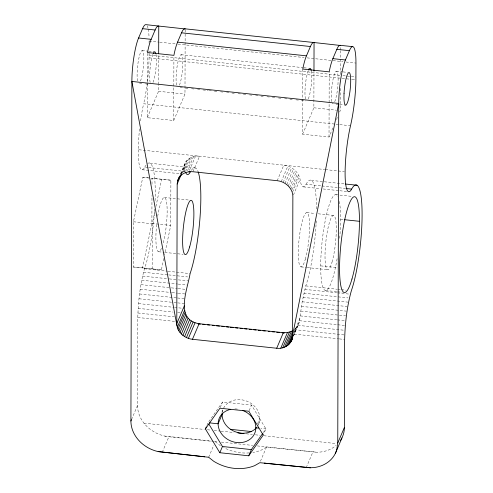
<?xml version="1.0" encoding="UTF-8"?>
<svg xmlns="http://www.w3.org/2000/svg" width="493" height="493" viewBox="0 0 493 493"><rect width="100%" height="100%" fill="white"/><g stroke="black" fill="none" stroke-linecap="round" stroke-linejoin="round"><path stroke-width="0.37" stroke-dasharray="2.46 1.85" d="M163.768 258.548L161.39 269.837L133.301 267.003L133.43 221.764L142.785 177.357L148.467 177.868M131.508 419.586L137.529 405.48L137.793 317.474C138.268 301.069 140.104 284.603 144.498 268.759A58.957 10.495 -83.9 0 0 154.691 208.983M185.165 29.716L184.98 94.089L173.721 120.489L147.315 117.679L147.413 82.43M147.419 81.659L147.499 52.541M147.45 81.308A44.974 8.005 -83.9 0 0 149.052 57.823L149.071 51.358M149.096 43.273L149.102 41.067A32.125 5.719 -83.9 0 0 149.083 38.929M133.301 267.003L142.526 267.835L151.887 223.428L151.967 195.53M151.998 184.222L152.017 178.189L170.88 180.198L170.744 225.437L164.563 254.789M152.164 269.005L152.294 223.767L154.833 211.725M147.315 117.679L158.573 91.285L158.592 85.153M158.592 84.383L158.678 54.495M173.721 120.489L173.906 56.116M332.867 127.97L329.016 136.999L302.61 134.195L302.794 69.057M302.61 134.195L313.868 107.794L313.973 71.775M329.016 136.999L329.201 71.861M340.336 88.376L340.275 110.605L339.683 111.991M340.38 74.585L340.447 50.828M340.447 50.064L340.46 46.231M185.029 170.368A36.846 6.557 -83.9 0 1 184.573 168.027C183.199 160.028 192.683 155.098 199.56 156.207L192.942 171.737M293.31 336.349L299.115 322.638L302.209 301.771L305.765 285.909A58.957 10.495 -83.9 0 0 316.087 223.97M155.942 206.456L161.649 179.36L170.88 180.198M180.444 174.097L185.226 162.789M180.777 173.826L186.058 161.439M181.325 173.826L187.155 160.163M181.541 173.807L184.444 166.998M182.681 172.612L188.468 159.048M183.969 172.186L190.002 158.037M185.676 171.354L191.709 157.218M187.525 170.744L193.552 156.62M189.472 170.368L195.499 156.244M277.189 180.697L283.814 165.167C291.683 166.055 299.263 172.236 300.255 180.327A36.846 6.557 -83.9 0 0 306.061 184.259L321.251 185.879M162.265 452.272L168.883 436.749L213.765 441.525M281.256 181.603L287.881 166.067M283.198 182.398L289.829 166.856M285.04 183.402L291.677 167.848M286.747 184.598L293.39 169.031M288.294 185.966L294.943 170.375M289.644 187.482L296.342 171.774M290.784 189.121L297.532 173.289M292.281 189.466L298.518 174.836M292.645 191.95L299.288 176.365M293.446 194.963L300.132 179.298M336.423 119.633L337.606 116.853M206.881 425.484L208.058 422.723L222.583 402.011L251.504 405.086L265.9 428.873L263.25 435.085M220.229 407.532L222.583 402.011M221.899 412.203L222.75 410.201M208.638 457.251L213.777 445.222M249.15 410.607L251.504 405.086M293.927 332.535L300.046 318.188M293.957 332.941L296.04 328.061L298.302 324.653M293.353 335.647L297.273 326.458M293.421 335.998L299.115 322.638M257.543 423.807L259.817 418.483M258.307 424.75L259.164 422.754M260.421 461.275L266.46 447.126L316.968 452.26A32.125 27.331 23.1 0 0 336.251 445.302M306.239 467.592L312.864 452.063M140.431 81.031L140.536 80.84A16.386 2.915 -83.9 0 0 143.833 60.399A16.386 2.915 -83.9 0 0 141.288 51.161L140.413 52.843A16.386 2.915 -83.9 0 0 137.196 71.275L137.097 75.182A16.386 2.915 -83.9 0 0 137.578 81.062M153.009 82.368L153.107 82.177A16.386 2.915 -83.9 0 0 155.942 53.959M179.415 85.178L179.514 84.987A16.386 2.915 -83.9 0 0 182.811 64.546A16.386 2.915 -83.9 0 0 180.272 55.302L179.397 56.985A16.386 2.915 -83.9 0 0 176.174 75.417L176.075 79.324A16.386 2.915 -83.9 0 0 176.562 85.209M308.304 98.883L308.402 98.692A16.386 2.915 -83.9 0 0 311.237 70.468M334.71 101.694L334.809 101.496A16.386 2.915 -83.9 0 0 338.106 81.062A16.386 2.915 -83.9 0 0 335.567 71.818L334.692 73.5A16.386 2.915 -83.9 0 0 331.469 91.932L331.37 95.839A16.386 2.915 -83.9 0 0 331.851 101.718M263.262 432.638L265.9 428.873L260.871 428.337M294.598 329.472L296.04 328.061M266.46 447.126L261.296 450.097A41.763 35.539 23.1 0 1 252.891 452.457M143.974 423.173L204.268 429.434M207.325 429.748L211.14 430.149M214.19 430.463L220.297 431.098M221.061 431.178L234.039 432.521M149.102 41.067L159.023 42.127M159.787 42.207L177.338 44.074M178.102 44.154L304.045 57.545M307.102 57.872L332.288 60.547M333.052 60.633L342.974 61.687M346.024 62.007L355.952 63.067M142.113 50.545L148.029 51.173M148.769 51.254L154.685 51.882M181.091 54.692L303.115 67.664M303.879 67.751L308.452 68.237M336.386 71.208L342.302 71.836M343.042 71.91L347.479 72.385M149.059 55.031L339.88 75.324M342.931 75.645L350.566 76.458M351.33 76.538L355.909 77.025M149.052 57.823L341.396 78.276M342.16 78.356L351.324 79.33M352.082 79.416L355.903 79.823M139.574 83.212L141.793 83.453M145.49 83.841L147.715 84.081M180.105 87.526L182.392 87.766M185.442 88.093L188.492 88.413M191.543 88.74L193.835 88.98M197.644 89.387L199.936 89.634M202.987 89.954L208.323 90.521M209.087 90.607L211.374 90.848M214.424 91.174L217.475 91.495M220.525 91.821L222.811 92.068M226.626 92.468L228.912 92.715M231.963 93.035L234.255 93.282M238.064 93.688L240.356 93.929M243.406 94.255L246.457 94.576M249.507 94.902L251.794 95.149M255.608 95.55L257.894 95.796M260.945 96.117L263.231 96.363M267.046 96.77L269.332 97.01M272.389 97.337L275.439 97.663M278.49 97.984L280.776 98.23M284.59 98.631L286.877 98.877M289.927 99.204L292.213 99.444M296.028 99.851L298.314 100.091M301.365 100.418L305.943 100.905M336.072 104.109L339.03 104.424M339.769 104.504L345.685 105.132M158.573 91.285L184.98 94.089M313.868 107.794L336.503 110.204M140.548 120.89A44.974 8.005 -83.9 0 1 143.654 103.758L335.24 124.131M336.004 124.211L339.055 124.532M339.819 124.618L350.505 125.752M139.568 128.895A44.974 8.005 -83.9 0 0 138.262 149.687L324.677 169.512M325.435 169.592L337.545 170.88M338.303 170.96L344.354 171.607M150.162 163.257L195.746 168.101M311.434 180.401L323.587 181.695M324.345 181.775L344.86 183.957M138.262 149.687A36.846 6.557 -83.9 0 0 144.788 167.115L147.832 167.435M148.59 167.515L185.054 171.398M322.009 185.96L345.562 188.462M142.144 169.721L180.13 173.764M303.411 186.872L320.123 188.646M323.161 188.973L339.116 190.668M339.874 190.748L348.231 191.635M335.721 194.661L352.316 196.43M142.785 177.357L150.334 178.158M151.086 178.238L161.649 179.36M164.391 197.446L190.353 200.207M306.8 212.588L315.2 213.481M318.25 213.808L333.521 215.429M340.583 219.293L343.596 219.613M151.887 223.428L170.744 225.437M133.43 221.764L152.294 223.767M320.709 265.875L337.311 267.644M158.647 251.757L163.99 252.324M164.754 252.404L183.076 254.357M301.05 266.898L306.393 267.465M307.157 267.551L327.771 269.739M142.526 267.835L161.39 269.837M144.498 268.759L167.293 271.187M168.051 271.267L190.082 273.609M305.765 285.909L336.916 289.218M337.674 289.305L340.712 289.625M341.47 289.705L346.031 290.192M325.577 290.506L336.892 291.708M337.643 291.788L342.173 292.269M143.543 272.241L167.854 274.823M168.612 274.903L187.605 276.924M304.81 289.385L336.713 292.78M337.477 292.86L349.629 294.155M142.619 276.074L168.452 278.822M169.21 278.902L177.566 279.79M178.324 279.876L188.203 280.924M303.885 293.224L347.953 297.908M141.75 280.221L177.455 284.017M178.219 284.104L187.334 285.071M303.016 297.371L347.842 302.135M140.943 284.627L170.572 287.776M171.33 287.857L177.406 288.504M178.17 288.584L186.527 289.471M302.209 301.771L347.035 306.541M140.209 289.225L171.354 292.534M172.119 292.614L177.437 293.181M178.195 293.261L185.793 294.068M301.476 306.369L346.296 311.138M139.556 293.957L176.784 297.914M177.542 297.994L185.14 298.807M300.822 311.108L345.648 315.871M138.995 298.764L173.185 302.4M173.943 302.48L176.981 302.807M177.739 302.887L184.579 303.614M300.262 315.914L336.731 319.791M337.489 319.871L345.088 320.678M138.533 303.583L173.702 307.324M174.473 307.404L183.642 308.384M299.504 320.703L336.972 324.684M337.736 324.764L344.619 325.497M138.176 308.353L173.129 312.069M177.69 312.55L180.728 312.876M297.914 325.337L343.504 330.181M137.929 313L174.577 316.894M294.383 329.638L344.015 334.913M137.793 317.474L175.194 321.448M294.266 334.112L338.537 338.82M339.295 338.901L344.638 339.467M137.529 405.48A32.125 27.337 23.1 0 0 164.785 436.077L211.429 441.038M214.492 441.364L218.313 441.771M221.375 442.092L252.73 445.425M257.315 445.918L316.968 452.26M246.247 433.815L252.354 434.481M255.405 434.814L259.984 435.313M263.804 435.726L336.306 443.62M164.785 436.077L168.883 436.749M215.287 441.685L220.426 445.752M147.216 25.87A32.125 5.719 -83.9 0 1 148.103 28.495M148.251 29.186A32.125 5.719 -83.9 0 1 149.052 37.56M147.284 82.645A44.974 8.005 -83.9 0 1 143.654 103.758M147.61 163.516A58.957 10.495 -83.9 0 1 155.098 200.602M144.788 167.115A58.957 10.495 -83.9 0 1 146.224 164.902M191.327 170.399A58.957 10.495 -83.9 0 1 197.896 171.2M150.155 82.399A16.386 2.915 -83.9 0 1 149.669 76.52L149.767 72.607A16.386 2.915 -83.9 0 1 152.99 54.181M305.444 98.914A16.386 2.915 -83.9 0 1 304.964 93.029L305.062 89.122A16.386 2.915 -83.9 0 1 308.285 70.69M249.211 452.907A41.763 35.539 23.1 0 1 223.582 447.545M306.061 184.259A58.957 10.495 -83.9 0 1 316.512 210.24M316.241 220.889A58.957 10.495 -83.9 0 1 316.124 223.261M157.705 216.402A27.306 4.862 -83.9 0 1 166.468 201.508A27.306 4.862 -83.9 0 1 162.912 244.115M161.451 248.336A27.306 4.862 -83.9 0 1 156.54 247.529A27.306 4.862 -83.9 0 1 156.836 222.75M339.307 201.471A48.191 8.578 -83.9 0 1 339.554 239.678M337.107 258.708A48.191 8.578 -83.9 0 1 323.242 288.06A48.191 8.578 -83.9 0 1 323.864 228.438A48.191 8.578 -83.9 0 1 337.754 196.497M333.114 103.795A16.386 2.915 -83.9 0 1 332.405 103.296M234.921 408.925A19.276 16.398 23.1 0 1 238.433 409.239M222.263 412.302A19.276 16.405 23.1 0 1 246.679 401.105A19.276 16.405 23.1 0 1 257.654 426.007M305.315 259.256A27.306 4.862 -83.9 0 0 307.952 213.629A27.306 4.862 -83.9 0 0 298.505 246.352A27.306 4.862 -83.9 0 0 305.315 259.256M332.035 262.097A27.306 4.862 -83.9 0 0 334.673 216.47A27.306 4.862 -83.9 0 0 325.226 249.193A27.306 4.862 -83.9 0 0 332.035 262.097"/><path stroke-width="0.74" d="M336.83 49.331A32.125 5.719 -83.9 0 1 340.133 45.307L340.46 45.467L313.727 42.503A32.125 5.719 -83.9 0 0 310.424 46.521L306.449 55.838A32.125 5.719 -83.9 0 0 303.127 67.344L302.794 69.057L329.201 71.861L329.534 70.154A32.125 5.719 -83.9 0 1 332.855 58.649L336.83 49.331L349.408 50.668L345.433 59.986A32.125 5.719 -83.9 0 0 338.728 103.438L337.754 443.01L336.664 450.121A32.125 27.331 23.1 0 1 314.38 467.506L310.344 467.789L259.817 462.693L254.653 465.657A41.763 35.539 23.1 0 1 213.783 461.312L208.638 457.251L158.161 451.594A32.125 27.337 23.1 0 1 130.91 420.997L131.877 81.444A32.125 5.719 -83.9 0 1 138.582 37.992L142.557 28.674A32.125 5.719 -83.9 0 1 145.86 24.65L185.165 28.951L184.838 28.797A32.125 5.719 -83.9 0 0 181.535 32.815L177.566 42.133A32.125 5.719 -83.9 0 0 174.239 53.638L173.906 55.352L147.499 52.541L147.832 50.834A32.125 5.719 -83.9 0 1 151.16 39.329L155.129 30.011A32.125 5.719 -83.9 0 1 158.432 25.987M158.678 53.731L158.758 26.141M292.725 337.73C291.03 344.786 283.777 349.272 276.709 348.243L192.461 339.289C184.518 338.512 176.876 331.943 176.784 323.654L177.184 184.025L177.726 180.469L179.896 175.89M291.252 341.168L292.466 335.955L292.867 196.331C292.756 187.981 285.12 181.498 277.189 180.697L192.942 171.737C187.87 171.213 182.33 172.963 179.31 177.27M313.973 71.01L314.053 42.657M340.534 440.397A32.125 27.331 23.1 0 0 344.379 427.48L344.638 339.467C345.118 323.069 346.955 306.597 351.349 290.753A58.957 10.495 -83.9 0 0 362.09 215.09A58.957 10.495 -83.9 0 0 351.638 189.109A36.846 6.557 -83.9 0 1 345.112 171.687A44.974 8.005 -83.9 0 1 350.505 125.752A44.974 8.005 -83.9 0 0 355.903 79.823L355.952 63.067A32.125 5.719 -83.9 0 0 349.408 50.668M292.429 330.908L287.431 332.602L283.346 332.676L199.098 323.716C174.269 319.674 187.642 289.126 190.082 273.609A58.957 10.495 -83.9 0 0 199.93 218.621A58.957 10.495 -83.9 0 0 198.1 171.737M292.466 335.955L338.728 103.438L131.877 81.444L176.913 325.491M177.726 180.469L179.236 176.932M180.456 175.872L181.036 174.51M177.184 184.025L181.251 174.491M130.91 420.997L131.508 419.586M176.784 323.654L184.357 305.888M177.307 327.321L184.505 310.448M177.961 329.121L185.011 312.605M178.867 330.858L185.799 314.602M180.007 332.498L186.853 316.451M181.356 334.014L188.123 318.151M182.897 335.382L189.626 319.618M184.604 336.577L191.302 320.881M186.446 337.582L193.12 321.941M188.394 338.377L195.049 322.779M192.461 339.289L199.098 323.716M205.408 428.935L219.933 408.222L248.349 411.168L248.854 411.298L263.25 435.085L248.725 455.797L219.804 452.722L205.408 428.935L206.29 426.864M222.09 414.471L218.116 423.795L209.494 422.877M219.804 452.722L222.454 446.51L208.835 424.011M276.709 348.243L283.346 332.676M280.776 348.2L287.431 332.602M282.723 347.824L289.397 332.183M284.572 347.208L291.271 331.512M286.285 346.376L292.719 331.296M287.832 345.334L292.54 334.303M289.194 344.108L292.466 336.436M290.34 342.709L292.448 337.767M291.918 339.511L292.522 338.106M248.725 455.797L251.375 449.585L262.381 433.895M337.754 443.01L344.379 427.48M335.332 453.437L341.957 437.907M153.348 53.49L153.865 52.498A16.386 2.915 -83.9 0 1 155.782 53.318M308.643 70L309.16 69.008A16.386 2.915 -83.9 0 1 311.237 70.468M256.378 427.727A19.276 16.398 23.1 0 1 254.259 429.748C249.569 433.248 243.487 433.797 237.854 432.922M310.344 467.789L264.26 463.13M184.838 28.797L313.727 42.503M340.133 45.307L352.705 46.644M142.557 28.674L155.129 30.011M181.535 32.815L310.424 46.521M138.582 37.992L151.16 39.329M177.566 42.133L306.449 55.838M332.855 58.649L345.433 59.986M345.618 184.037L357.012 185.251M188.856 171.798L190.372 171.958A36.846 6.557 -83.9 0 1 185.578 172.217M346.32 188.542L351.638 189.109M344.354 219.693L359.44 221.302M198.087 323.883L200.38 324.129M202.672 324.369L204.959 324.616M207.251 324.856L209.537 325.103M212.594 325.423L214.116 325.59M216.409 325.83L219.459 326.156M221.751 326.403L224.044 326.643M226.33 326.89L228.623 327.13M230.145 327.29L233.201 327.617M235.494 327.863L237.78 328.104M240.073 328.35L242.359 328.591M244.651 328.837L246.938 329.077M249.23 329.324L251.522 329.564M253.809 329.811L256.101 330.051M258.387 330.298L260.68 330.538M262.966 330.785L265.259 331.025M268.309 331.351L269.837 331.512M272.13 331.758L274.416 331.999M276.709 332.245L279.759 332.565M282.051 332.812L284.344 333.052M255.842 427.801L258.714 428.109M230.681 429.354L251.147 431.529M222.454 446.51L251.375 449.585M243.961 433.569C237.934 433.224 231.963 431.172 227.581 426.907A19.276 16.398 23.1 0 1 222.164 413.035M158.161 451.594L204.731 456.801M242.581 410.379A19.276 16.398 23.1 0 1 252.404 437.051A19.276 16.398 23.1 0 1 221.912 434.315A19.276 16.398 23.1 0 1 230.798 409.319M344.046 93.269L343.948 97.176A16.386 2.915 -83.9 0 0 346.505 104.516L347.38 102.834A16.386 2.915 -83.9 0 0 350.677 82.399A16.386 2.915 -83.9 0 0 348.138 73.155L347.263 74.837A16.386 2.915 -83.9 0 0 344.046 93.269M189.632 246.956A27.306 4.862 -83.9 0 0 192.27 201.323A27.306 4.862 -83.9 0 0 182.823 234.046A27.306 4.862 -83.9 0 0 189.632 246.956M351.965 279.02A48.191 8.578 -83.9 0 0 356.618 198.5A48.191 8.578 -83.9 0 0 339.942 256.249A48.191 8.578 -83.9 0 0 351.965 279.02"/></g></svg>
